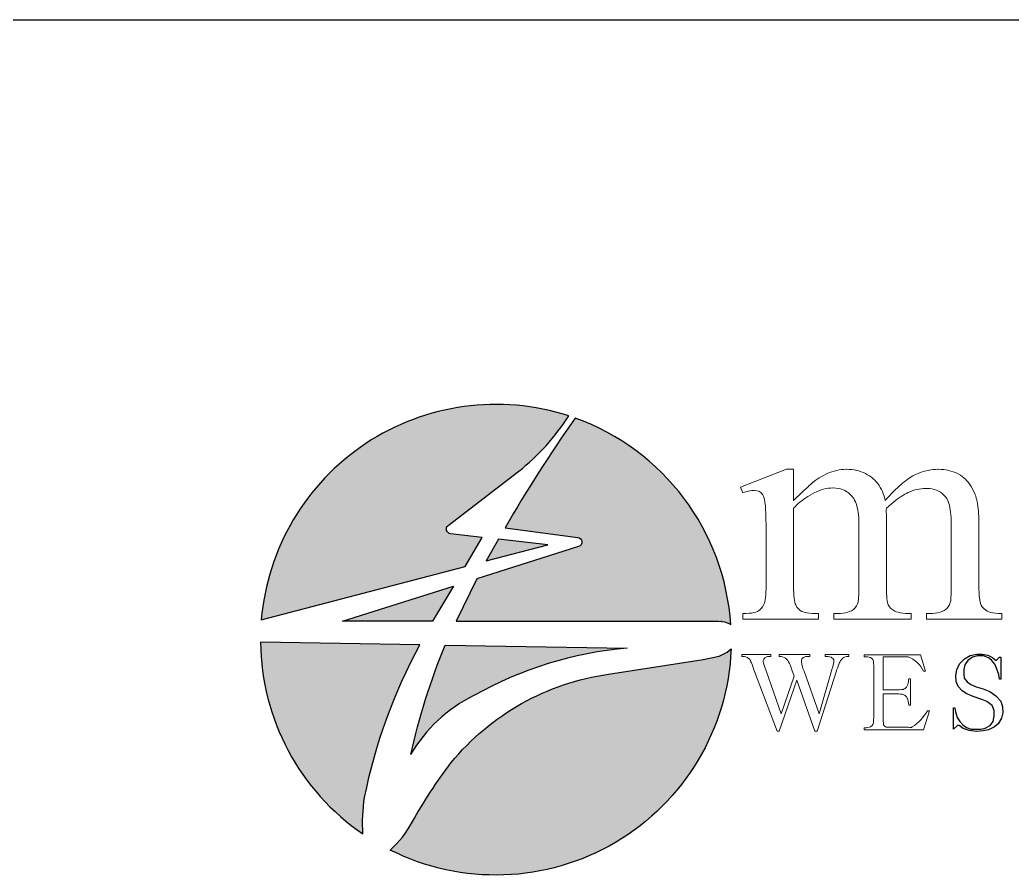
# Model space of a CAD drawing. Extents: x 150 to 1038, y -1303 to 251.
# Drawn here: x 169.9 to 186.24, y 237.29 to 251.37 of the extents above; entities that cross this region are included whole.
import ezdxf

# ---------------------------------------------------------------- set-up
doc = ezdxf.new("R2010")
doc.units = 0
doc.header["$LTSCALE"] = 12
doc.header["$MEASUREMENT"] = 0
doc.layers.add('L18', color=4, linetype='CONTINUOUS')
doc.layers.add('L35', color=3, linetype='CONTINUOUS')

msp = doc.modelspace()

# ---------------------------------------------------------------- hatches: boundary and pattern name
at = {"layer": 'L18'}
h = msp.add_hatch(color=256, dxfattribs=at)
h.paths.add_polyline_path([(177.5804255126295, 242.4615382902356), (178.5920571058859, 242.7262670963081), (177.7831668186792, 242.8200784994079)], flags=17)
edge = h.paths.add_edge_path()
edge.add_arc((179.0785465828812, 242.7710621296292), 0.0772553299861644, -72.43402750836668, 84.16995513600489, ccw=False)
edge.add_line((179.1018625307994, 242.6974092099047), (177.4239585985098, 242.1662432922008))
edge.add_line((177.4239585985098, 242.1662432922008), (177.0826444483785, 241.4668534642812))
edge.add_line((177.0826444483785, 241.4668534642812), (180.8722206335484, 241.4668534642812))
edge.add_line((180.8722206335484, 241.4668534642812), (181.4054941318422, 241.4709093691104))
edge.add_line((181.4054941318422, 241.4709093691104), (181.5042484833781, 241.4596280440567))
edge.add_line((181.5042484833781, 241.4596280440567), (181.5888950825903, 241.4229638336032))
edge.add_line((181.5888950825903, 241.4229638336032), (181.6062982379594, 241.409710043701))
edge.add_arc((177.7387635136106, 241.1637290178145), 3.875349211250459, 3.63919600865209, 70.3158432359189)
edge.add_arc((198.0263808504075, 231.4361651625487), 23.22188262832926, 144.8283521343731, 150.1242407853353)
edge.add_line((177.8905105805012, 243.0034708677422), (179.0863940232919, 242.8479178625987))
edge = h.paths.add_edge_path()
edge.add_line((179.593929446321, 240.5957889210861), (181.1514228380441, 240.8399954045096))
edge.add_line((181.1514228380441, 240.8399954045096), (181.4167803678093, 240.8927424335281))
edge.add_line((181.4167803678093, 240.8927424335281), (181.549393341976, 240.9576099291956))
edge.add_line((181.549393341976, 240.9576099291956), (181.6111604880201, 241.0124901943473))
edge.add_arc((177.7387635136106, 241.1637290178145), 3.875349211250462, 243.3466538291714, 357.7634151405228, ccw=False)
edge.add_arc((174.7810316840136, 239.0328362206026), 1.806269140088681, 312.456376861535, 331.0679370383542)
edge.add_arc((183.7690011823715, 234.0290196969849), 8.480712077369942, 142.9365306610593, 150.8572845283923, ccw=False)
edge.add_arc((180.1635216233713, 236.5450615867153), 4.090577854726093, 98.00415526030918, 140.6206044735296, ccw=False)
edge = h.paths.add_edge_path()
edge.add_arc((180.4405772789432, 234.8235659314127), 6.225513423520885, 94.95558767717027, 119.4817605296801)
edge.add_arc((178.4258641897479, 238.078550737371), 2.405276297427972, 115.8608776244937, 150.2339024950959)
edge.add_arc((187.2789161174646, 236.8323063926903), 11.20983157203623, 157.7678270922696, 167.4260816587387, ccw=False)
edge.add_line((176.9024427895054, 241.0736652725273), (179.9027954843217, 241.0258081169302))
edge = h.paths.add_edge_path()
edge.add_line((176.4878667029696, 241.0802779725323), (173.8636375142945, 241.1221357663917))
edge.add_arc((177.7387635136106, 241.1637290178145), 3.875349211250438, 180.6149545210212, 235.6099624310387)
edge.add_arc((178.2660257690085, 238.136961110975), 2.72154170187985, 170.9088385772932, 183.6069330259936, ccw=False)
edge.add_arc((184.2754053721047, 236.8420044475136), 8.866155931188509, 151.4432932555136, 168.7811330683743, ccw=False)
edge = h.paths.add_edge_path()
edge.add_arc((175.7629669798766, 246.8862192208404), 3.772979303983671, 308.5792749707483, 327.3143666867412)
edge.add_arc((177.7387635136106, 241.1637290178145), 3.875349211250472, 71.96628684557868, 175.1894129731958)
edge.add_line((173.877065683551, 241.4887234461544), (177.232672084879, 242.3701888907147))
edge.add_line((177.232672084879, 242.3701888907147), (177.5154244309377, 242.8482164507526))
edge.add_line((177.5154244309377, 242.8482164507526), (176.9923051618666, 242.9087618407578))
edge.add_arc((177.0011873367081, 242.9855048728933), 0.07725532998613299, 127.4553738583391, 263.3980085784041, ccw=False)
edge.add_line((176.954205023623, 243.0468322588514), (178.1157850429745, 243.936707398479))
h.paths.add_polyline_path([(175.2146509163783, 241.4668534642812), (177.0401763434005, 242.0447512032852), (176.6983509861502, 241.4668534642812)])
edge = h.paths.add_edge_path(flags=17)
edge.add_line((181.4409986713704, 241.4668534642812), (181.4581563545331, 241.4668534642812))

# ---------------------------------------------------------------- linework, layer by layer
msp.add_line((181.4409986713704, 241.4668534642812), (181.4581563545331, 241.4668534642812), dxfattribs=at)
for points in [[(178.1157850429745, 243.936707398479, 0.08192984223123395), (178.9384807438606, 244.8486998557698, 0.483543382190624), (173.877065683551, 241.4887234461544), (177.232672084879, 242.3701888907147), (177.5154244309377, 242.8482164507526), (176.9923051618666, 242.9087618407578, -0.6741443966538361), (176.954205023623, 243.0468322588514)], [(179.0863940232919, 242.8479178625987, -0.8141568920977668), (179.1018625307994, 242.6974092099047), (177.4239585985098, 242.1662432922008), (177.0826444483785, 241.4668534642812), (180.8722206335484, 241.4668534642812), (181.4054941318422, 241.4709093691104), (181.5042484833781, 241.4596280440567), (181.5888950825903, 241.4229638336032), (181.6062982379594, 241.409710043701, 0.2994277993081123), (179.0441164290957, 244.8126172423529, 0.02311178721620554), (177.8905105805012, 243.0034708677422)], [(176.4878667029696, 241.0802779725323), (173.8636375142945, 241.1221357663917, 0.2446753569963442), (175.5498751059202, 237.9657454268907, -0.05546265415039397), (175.5786715492052, 238.5669803342394, -0.07579524506486658)], [(179.593929446321, 240.5957889210861), (181.1514228380441, 240.8399954045096), (181.4167803678093, 240.8927424335281), (181.549393341976, 240.9576099291956), (181.6111604880201, 241.0124901943473, -0.5453125784479379), (176.0003151446029, 237.7001862105962, 0.08138724002746317), (176.3618674949559, 238.1590133865687, -0.03457457551389917), (177.001661272455, 239.1403392803117, -0.188122601421096)], [(179.9027954843217, 241.0258081169302, 0.1074260239421284), (177.3767128413013, 240.242952621269, 0.1511153897803107), (176.3379415719853, 239.2726751903508, -0.04216705076793043), (176.9024427895054, 241.0736652725273)]]:
    msp.add_lwpolyline(points, format="xyb", close=True, dxfattribs=at)
at = {"layer": 'L18', "lineweight": 0}
for points in [[(185.0289981286505, 243.9695647430789), (185.0164485061653, 243.9695647430789), (184.9766170956687, 243.9679278357982), (184.9370585030523, 243.9646540212369), (184.8974999104358, 243.9594704815147), (184.8584869535796, 243.9526500345119), (184.8194739967234, 243.9439198623483), (184.7807338577473, 243.9332799650238), (184.7422665366513, 243.9207303425386), (184.7037992155552, 243.9065438127727), (184.6656047123394, 243.890447557846), (184.6276830270036, 243.8727143956386), (184.6042206893138, 243.8601647731534), (184.5785758085832, 243.8451597897472), (184.5523852920923, 243.8285178990602), (184.5256491398411, 243.8102391010926), (184.4980945339497, 243.7903233958444), (184.469994292298, 243.7684979654353), (184.441075597006, 243.7450356277455), (184.4113384480736, 243.7202092006552), (184.381055663381, 243.6934730484041), (184.3499544250481, 243.6648271709922), (184.3183075509549, 243.6348172041797), (184.2858422232214, 243.6028975122064), (184.2528312597277, 243.5696137308325), (184.2190018425936, 243.5344202242979), (184.1846267896993, 243.4975898104826), (184.1494332831647, 243.4588496715065), (184.1426128361618, 243.4869499131582), (184.130881667317, 243.5275997772951), (184.1172407733113, 243.5666127341513), (184.1022357899051, 243.6037159658467), (184.085321081338, 243.6391822902615), (184.0667694654903, 243.6727388895154), (184.046853760242, 243.7046585814887), (184.0250283298329, 243.7349413661813), (184.0015659921432, 243.7635872435932), (183.9764667471727, 243.7903233958444), (183.9497305949216, 243.8154226408148), (183.9213575353898, 243.8386121606245), (183.8924388400978, 243.8596191373932), (183.859427876604, 243.8806261141619), (183.82559845947, 243.8991777300096), (183.7906777708154, 243.9158196206966), (183.7543929927603, 243.9300061504625), (183.7172897610649, 243.9420101371875), (183.679095257849, 243.9521043987517), (183.6395366652326, 243.9597432993948), (183.5991596189758, 243.9651996569971), (183.5574184833184, 243.9684734715585), (183.5145860761406, 243.9695647430789), (183.5088569006582, 243.9695647430789), (183.4695711259219, 243.9682006536783), (183.4300125333054, 243.9646540212369), (183.3907267585691, 243.9589248457545), (183.3508953480725, 243.9510131272312), (183.311336755456, 243.940918865667), (183.2715053449595, 243.928914878942), (183.2316739344629, 243.9147283491761), (183.2060290537322, 243.9043612697318), (183.1694714577971, 243.8882650148051), (183.1340051333823, 243.8705318525977), (183.0988116268477, 243.8514346009898), (183.0644365739534, 243.8309732599813), (183.0306071568193, 243.8088750116921), (182.9973233754455, 243.7851398561222), (182.9648580477119, 243.7600406111518), (182.9643124119517, 243.7594949753915), (182.9531268788671, 243.7504919853478), (182.938394713341, 243.7376695449825), (182.9201159153733, 243.7210276542955), (182.8980176670841, 243.7011119490473), (182.8723727863535, 243.6773767934774), (182.8429084553012, 243.650095005466), (182.8098974918075, 243.6189937671331), (182.7730670779922, 243.5846187142388), (182.7326900317354, 243.5461513931428), (182.688493535157, 243.5044102574854), (182.6407504061371, 243.4588496715065), (182.6407504061371, 243.9695647430789), (182.5223474461679, 243.9695647430789), (181.7639137394524, 243.6762855219569), (181.8051092393495, 243.5818905354377), (181.835119206162, 243.5925304327621), (181.8776787954597, 243.6050800552473), (181.9177830238364, 243.614083045291), (181.9548862555318, 243.6195394028933), (181.9892613084261, 243.621176310174), (182.0329121692443, 243.6179024956126), (182.0708338545801, 243.6075354161683), (182.101935092913, 243.589802253961), (182.113939079638, 243.5783439029962), (182.1335819670062, 243.5502436613445), (182.1496782219329, 243.5139588832894), (182.1625006622982, 243.4694895688309), (182.1630462980584, 243.4667613900298), (182.1665929304999, 243.4471185026616), (182.1698667450613, 243.4242018007321), (182.1728677417425, 243.3982841021213), (182.1755959205437, 243.368819771069), (182.1780512814647, 243.3363544433355), (182.1802338245056, 243.3003424831606), (182.1818707317863, 243.2613295263043), (182.1835076390669, 243.2190427548867), (182.1848717284675, 243.1734821689078), (182.185962999988, 243.1246477683675), (182.1865086357482, 243.0725395532658), (182.1870542715084, 243.0174303414829), (182.1870542715084, 242.9587744972585), (182.1870542715084, 242.0423792379573), (182.1867814536283, 241.9981827413789), (182.1851445463476, 241.9474386156778), (182.1824163675465, 241.9013323939386), (182.1785969172249, 241.8601368940415), (182.1736861953829, 241.8238521159864), (182.1674113841403, 241.7922052418932), (182.1600453013772, 241.7654690896421), (182.1513151292135, 241.743643659233), (182.1513151292135, 241.7433708413529), (182.1313994239653, 241.7068132454177), (182.1073914505153, 241.676257642845), (182.0792912088636, 241.6508855799945), (182.0470986990102, 241.6312426926263), (182.0446433380892, 241.6298786032257), (182.0187256394784, 241.6189658880212), (181.9873515832654, 241.6102357158576), (181.9502483515699, 241.6034152688547), (181.9074159443921, 241.5985045470127), (181.859127179612, 241.5955035503314), (181.8051092393495, 241.594412278811), (181.8051092393495, 241.5002901101718), (183.0502500441875, 241.5002901101718), (183.0502500441875, 241.594412278811), (183.0014156436472, 241.5949579145712), (182.9493074285455, 241.5971404576121), (182.9032012068063, 241.6006870900536), (182.8628241605495, 241.6061434476559), (182.8287219255353, 241.6126910767786), (182.8003488660035, 241.6211484310621), (182.7779777998342, 241.6312426926263), (182.7506960118228, 241.6470661296729), (182.7209588628905, 241.6716197388831), (182.6961324358002, 241.7013568878155), (182.676489548432, 241.7357319407098), (182.6762167305519, 241.7360047585899), (182.6680321941485, 241.7561932817183), (182.6606661113854, 241.7818381624489), (182.6546641180229, 241.8123937650217), (182.6494805783008, 241.8478600894364), (182.6456611279792, 241.8887827714534), (182.6429329491781, 241.9348889931926), (182.6412960418973, 241.9859059367738), (182.6407504061371, 242.0423792379573), (182.6407504061371, 243.327897089052), (182.6410232240172, 243.3284427248122), (182.6642127438269, 243.354360423423), (182.6893119887974, 243.3797324862736), (182.7160481410484, 243.4045589133639), (182.7446940184604, 243.4291125225741), (182.774976803153, 243.4531204960241), (182.8068964951263, 243.4765828337138), (182.8404530943802, 243.4997723535235), (182.875919418795, 243.5224162375729), (182.9130226504904, 243.5445144858621), (182.9517627894665, 243.5660670983911), (182.9924126536034, 243.5873468930399), (183.015602173413, 243.5988052440047), (183.054069494509, 243.6159927704518), (183.092536815605, 243.6304521180978), (183.1312769545812, 243.6421832869428), (183.1700170935573, 243.6514590948666), (183.2087572325334, 243.6580067239893), (183.2474973715095, 243.6618261743109), (183.2865103283657, 243.6631902637115), (183.2916938680879, 243.6631902637115), (183.3334350037453, 243.6610077206706), (183.3732664142418, 243.6558241809484), (183.4111880995776, 243.6473668266649), (183.4474728776327, 243.6353628399399), (183.4815751126469, 243.6203578565337), (183.5140404403804, 243.601806240686), (183.544323225073, 243.580253628157), (183.5729691024849, 243.5554272010667), (183.599705254736, 243.5270541415348), (183.6245316818263, 243.4956800853218), (183.6299880394286, 243.4877683667985), (183.6447202049547, 243.4629419397082), (183.6580882810803, 243.4356601516969), (183.6700922678053, 243.4056501848844), (183.6807321651297, 243.3731848571508), (183.6900079730536, 243.3379913506162), (183.6976468736968, 243.3006153010407), (183.7039216849393, 243.2602382547839), (183.7088324067814, 243.2176786654862), (183.7123790392229, 243.1723908973873), (183.7145615822638, 243.1243749504874), (183.7153800359041, 243.0739036426664), (183.7153800359041, 242.0423792379573), (183.715107218024, 242.0000924665397), (183.7142887643837, 241.9447104368767), (183.7131974928632, 241.8972401257369), (183.7110149498223, 241.8571358973603), (183.7085595889013, 241.8249433875069), (183.7052857743399, 241.8001169604165), (183.7014663240184, 241.7829294339694), (183.6919176982144, 241.7570117353586), (183.6739117181268, 241.7215454109439), (183.6518134698377, 241.690716990491), (183.6250773175866, 241.6639808382399), (183.5942488971337, 241.6416097720706), (183.5871556322508, 241.6375175038689), (183.5615107515201, 241.6260591529041), (183.5309551489474, 241.6165105271002), (183.4954888245327, 241.6085988085769), (183.455384596156, 241.6023239973343), (183.4103696459373, 241.5979589112524), (183.3604439738765, 241.5952307324513), (183.3058803978538, 241.594412278811), (183.3058803978538, 241.5002901101718), (184.5783029907031, 241.5002901101718), (184.5783029907031, 241.594412278811), (184.5316511332037, 241.5952307324513), (184.481998279023, 241.5974132754922), (184.4372561466844, 241.601778361574), (184.3974247361878, 241.6077803549365), (184.3622312296532, 241.6154192555797), (184.3319484449606, 241.6249678813837), (184.3063035642299, 241.6364262323485), (184.2749295080169, 241.6538865766757), (184.2424641802833, 241.6784401858859), (184.2170921174328, 241.7057219738973), (184.1990861373453, 241.7357319407098), (184.1919928724624, 241.7534651029171), (184.1857180612198, 241.777200258487), (184.1805345214976, 241.8069374074194), (184.1764422532959, 241.842130913954), (184.1731684387346, 241.8835992317313), (184.1707130778135, 241.9305239071108), (184.169348988413, 241.9834505758528), (184.1688033526527, 242.0423792379573), (184.1688033526527, 243.1865774271532), (184.1633469950504, 243.2992512116401), (184.1688033526527, 243.327897089052), (184.1707130778135, 243.3298068142128), (184.2080891273891, 243.3628177777065), (184.2443739054442, 243.3939190160395), (184.2795674119788, 243.4231105292116), (184.3139424648731, 243.450392317223), (184.3472262462469, 243.4757643800735), (184.3794187561003, 243.4992267177633), (184.4107928123134, 243.5207793302922), (184.441075597006, 243.5401493997803), (184.4702671101781, 243.5578825619877), (184.4986401697099, 243.5734331811541), (184.5261947756014, 243.5873468930399), (184.5442007556889, 243.5955314294434), (184.5832137125451, 243.6113548664899), (184.6222266694013, 243.6247229426155), (184.6612396262576, 243.6359084757001), (184.7002525831138, 243.6443658299837), (184.73926553997, 243.6503678233462), (184.7782784968262, 243.6541872736677), (184.8172914536824, 243.6552785451882), (184.8333877086091, 243.6552785451882), (184.8770385694273, 243.6525503663871), (184.9182340693244, 243.6468211909047), (184.9569742083006, 243.6378182008609), (184.9932589863556, 243.6258142141359), (185.0273612213698, 243.6105364128496), (185.0587352775829, 243.592257614882), (185.087926790755, 243.570705002353), (185.1146629430062, 243.5461513931428), (185.1389437343363, 243.5185967872513), (185.1610419826254, 243.4877683667985), (185.1738644229908, 243.4645788469889), (185.1853227739556, 243.438388330498), (185.1959626712799, 243.4091968173258), (185.2049656613237, 243.3772771253525), (185.2131501977271, 243.3426292545782), (185.2196978268499, 243.3049803871225), (185.2254270023322, 243.2646033408657), (185.2295192705339, 243.2212252979276), (185.2327930850953, 243.1751190761885), (185.234429992376, 243.126011857768), (185.2352484460163, 243.0739036426664), (185.2352484460163, 242.0423792379573), (185.2349756281362, 242.0088226387034), (185.234429992376, 241.9528949732801), (185.2336115387356, 241.9043333906199), (185.231974631455, 241.863683526483), (185.229792088414, 241.8309453808694), (185.227336727493, 241.8058461358989), (185.2240629129317, 241.7881129736915), (185.2207890983703, 241.7777458942472), (185.2049656613237, 241.738732937391), (185.1850499560754, 241.7051763381371), (185.1613148005056, 241.6770760964854), (185.133487376734, 241.6547050303161), (185.1173911218073, 241.6446107687518), (185.0860170655942, 241.6293329674655), (185.0516420126999, 241.6167833449803), (185.0137203273642, 241.6069619012962), (184.9727976453471, 241.6001414542934), (184.9283283308887, 241.5957763682115), (184.8805852018688, 241.594412278811), (184.8284769867671, 241.594412278811), (184.8284769867671, 241.5002901101718), (186.0706167949238, 241.5002901101718), (186.0706167949238, 241.594412278811), (186.0629778942806, 241.594412278811), (186.0116881328193, 241.5957763682115), (185.9650362753199, 241.5995958185331), (185.9235679575426, 241.6053249940155), (185.8870103616074, 241.6135095304189), (185.8553634875143, 241.6238766098632), (185.8289001531432, 241.6364262323485), (185.804346543933, 241.6506127621143), (185.7716083983194, 241.6754391892047), (185.7456906997086, 241.7029937950961), (185.7271390838609, 241.7332765797887), (185.7265934481007, 241.7343678513092), (185.7184089116973, 241.7575573711188), (185.7113156468143, 241.7853847948904), (185.7050408355717, 241.8173044868637), (185.7001301137297, 241.8535892649188), (185.6963106634081, 241.8942391290557), (185.6935824846069, 241.9392540792744), (185.6919455773263, 241.9886341155749), (185.6913999415661, 242.0423792379573), (185.6913999415661, 243.0739036426664), (185.6913999415661, 243.0965475267158), (185.6905814879257, 243.1467460166567), (185.6892173985251, 243.1947619635566), (185.6867620376041, 243.2403225495356), (185.6837610409229, 243.2837005924736), (185.6799415906013, 243.3248960923708), (185.6753036866394, 243.363909049227), (185.6698473290371, 243.4004666451622), (185.6635725177944, 243.4351145159366), (185.6564792529115, 243.46730702579), (185.6488403522684, 243.4973169926025), (185.6403829979848, 243.5251444163741), (185.6308343721808, 243.5505164792246), (185.6218313821371, 243.5720690917536), (185.6035525841695, 243.6121733201303), (185.5839096968013, 243.650095005466), (185.5631755379127, 243.6855613298808), (185.5413501075036, 243.7191179291347), (185.5184334055741, 243.7502191674677), (185.4944254321241, 243.7791378627597), (185.4690533692736, 243.8058740150108), (185.4425900349026, 243.830427624221), (185.4150354290111, 243.8525258725102), (185.3863895515992, 243.8727143956386), (185.3749312006344, 243.8795348426415), (185.3405561477401, 243.8986320942494), (185.3050898233253, 243.9152739849363), (185.2688050452703, 243.9297333325823), (185.2311561778146, 243.9417373193074), (185.1929616745987, 243.9518315808715), (185.1534030819822, 243.9594704815147), (185.1130260357255, 243.9651996569971), (185.0715577179482, 243.9684734715585)], [(183.060770412983, 239.9450258148999), (182.8123669995958, 240.6446549213022), (182.8068293438834, 240.6596857010931), (182.7953584856218, 240.6925160885312), (182.7860631349617, 240.7221821012765), (182.7787455184845, 240.7482881924924), (182.7736034096086, 240.7710321355971), (182.7704390349158, 240.790611704009), (182.7694501678243, 240.8066313508915), (182.7706368083341, 240.8226509977739), (182.7787455184845, 240.8465815813884), (182.7941718451121, 240.8657656029637), (182.7959518058767, 240.8673477903102), (182.8155313742887, 240.8786208751534), (182.8410441452496, 240.8853451713756), (182.8724901187596, 240.8877184523953), (182.9069026935441, 240.8877184523953), (182.9069026935441, 240.9213399335066), (182.4025804768742, 240.9213399335066), (182.4025804768742, 240.8877184523953), (182.4065359452402, 240.8877184523953), (182.4379819187502, 240.8861362650488), (182.4599347681818, 240.8821807966828), (182.4834698049597, 240.8728854460226), (182.5075981619925, 240.8586457599049), (182.5202556607638, 240.8489548624081), (182.5382530418293, 240.8293752939962), (182.5449773380516, 240.8196843964994), (182.5584259304961, 240.7981270939045), (182.5710834292674, 240.7745920571265), (182.5831476077839, 240.7492770595839), (182.6136047142024, 240.6666077707337), (182.6519727573529, 240.5627767261252), (182.4369930516587, 239.9426108520147), (182.1818653420492, 240.6666077707337), (182.1707900306243, 240.6976581974071), (182.1597147191994, 240.7304885848452), (182.1510126887941, 240.7583746368258), (182.1448817128268, 240.7815141267671), (182.141124017879, 240.7997092812509), (182.1399373773692, 240.8131578736954), (182.1405306976241, 240.8228487711922), (182.1490349546111, 240.8459882611336), (182.16663678884, 240.8657656029637), (182.1676256559315, 240.8667544700552), (182.1879963180166, 240.8784231017351), (182.2135090889775, 240.8853451713756), (182.243966195396, 240.8877184523953), (182.2669079119191, 240.8877184523953), (182.2669079119191, 240.9213399335066), (181.7875051459552, 240.9213399335066), (181.7875051459552, 240.8877184523953), (181.7999648713082, 240.887520678977), (181.8298286574718, 240.884949624539), (181.855539201851, 240.8796097422449), (181.8772942778643, 240.8713032586762), (181.8946983386748, 240.860030173833), (181.9134868134135, 240.8418350193492), (181.9289131400411, 240.8194866230811), (181.931484194479, 240.8143445142052), (181.9376151704463, 240.8005003749241), (181.945921654015, 240.7805252596756), (181.956403645185, 240.7544191684597), (181.9688633705381, 240.7221821012765), (181.9833008300741, 240.683814058126), (182.3681679020897, 239.6591499779036), (182.4025804768742, 239.6591499779036), (182.695878456216, 240.4963672915317), (182.9909563963224, 239.6591499779036), (183.0291266660547, 239.6591499779036), (183.3467727902799, 240.6537524985441), (183.3495416181361, 240.6618612086944), (183.3620013434891, 240.6972626505705), (183.3732744283323, 240.7281153038256), (183.3833608726657, 240.7544191684597), (183.3922606764893, 240.776174244473), (183.4001716132214, 240.7931827584469), (183.4068959094436, 240.8058402572183), (183.4132246588293, 240.8157289281334), (183.4306287196399, 240.8392639649113), (183.4486261007054, 240.8574591193951), (183.4670190286074, 240.8703143915847), (183.4697878564637, 240.8716988055128), (183.4923340261501, 240.8805986093364), (183.5188356642026, 240.8859384916306), (183.5492927706211, 240.8877184523953), (183.5492927706211, 240.9213399335066), (183.1624479644225, 240.9213399335066), (183.1624479644225, 240.8877184523953), (183.1788631581415, 240.8873229055586), (183.2083313974685, 240.8853451713756), (183.2344374886843, 240.8811919295913), (183.2569836583708, 240.8748631802056), (183.2726077584166, 240.8673477903102), (183.2921873268286, 240.849548182663), (183.3004938103972, 240.8351107231269), (183.305635919273, 240.8103890458392), (183.305635919273, 240.8072246711464), (183.3040537319266, 240.790611704009), (183.3002960369789, 240.7704388153422), (183.2943628344298, 240.746706005146), (183.2862541242795, 240.719215500002), (183.276167679946, 240.6883628467469), (183.2637079545931, 240.6537524985441)]]:
    msp.add_lwpolyline(points, close=True, dxfattribs=at)
at = {"layer": 'L18'}
for points in [[(177.5804255126295, 242.4615382902356), (178.5920571058859, 242.7262670963081), (177.7831668186792, 242.8200784994079)], [(175.2146509163783, 241.4668534642812), (177.0401763434005, 242.0447512032852), (176.6983509861502, 241.4668534642812)], [(185.2733739638345, 239.6901826543198), (185.2733739638345, 240.0438370595877), (185.2976458977841, 240.0438370595877), (185.3057708818472, 239.9748048454892), (185.3315659814163, 239.8824127307287), (185.3767871043067, 239.8178391508241), (185.4283038577234, 239.762053606238), (185.4886803219246, 239.7189462705323), (185.5642170280185, 239.693059248026), (185.6436443383319, 239.68876774495), (185.72073881639, 239.6909083533027), (185.7940489072239, 239.7059950080544), (185.876178082055, 239.7535228254017), (185.9239863308212, 239.818687549418), (185.9434010023816, 239.9092502551649), (185.9434010023816, 239.9976010938454), (185.9107860162091, 240.0823632919152), (185.8222543920658, 240.1449559723482), (185.7408662438543, 240.1813506684411), (185.5962095319467, 240.2281309928073), (185.4945388978873, 240.2725925778278), (185.4144671864521, 240.3210359549728), (185.3514972940049, 240.3923709217628), (185.3158811795663, 240.4761369584037), (185.3116745335487, 240.5770524413346), (185.3264113095389, 240.6696432191505), (185.3705605453752, 240.7642076303714), (185.4526356314875, 240.8504541421539), (185.5473234463997, 240.9030356391936), (185.6548015188096, 240.9283135967895), (185.7474959462228, 240.9283135967895), (185.8360181768803, 240.9093528196233), (185.9179500417401, 240.8736544575882), (185.9600706784175, 240.8336572145325), (185.9757682746902, 240.8205815614727), (185.9933051194006, 240.8381108828367), (186.0304346924477, 240.8772861264058), (186.0523080651468, 240.8772861264058), (186.0523080651468, 240.5132924229385), (186.0320613394805, 240.5132924229385), (186.0177258526772, 240.5910797155391), (185.9813968004638, 240.6957474259632), (185.9513524159613, 240.7601001986001), (185.8997298619396, 240.8289003365217), (185.8498359244055, 240.8679308429848), (185.7655958338113, 240.8959986153382), (185.6709493506152, 240.8959986153382), (185.5845180084326, 240.8787198762215), (185.5110262578832, 240.8203840933733), (185.4590786592147, 240.7511507510713), (185.4461111979927, 240.6755402229798), (185.4418248479452, 240.5941350712261), (185.4505338895941, 240.5288457745451), (185.4983414036162, 240.4701983962566), (185.5565780802488, 240.4249228827374), (185.646648985358, 240.3884814304996), (185.7615123058873, 240.3565888071582), (185.8714975529022, 240.3121910177838), (185.972802879674, 240.2425738679886), (186.0526918942319, 240.1501109873198), (186.077867332618, 240.0578412920743), (186.0841860942271, 239.9588905506573), (186.065299072875, 239.8728872112742), (186.0107064993924, 239.7784410881292), (185.9456938504697, 239.7281306232281), (185.8508344809315, 239.6796679983806), (185.7601632834098, 239.6628062871534), (185.6480151915016, 239.6543459625356), (185.5297649683439, 239.6670101162592), (185.4330036400542, 239.702754215484), (185.3687689028353, 239.7541196396177), (185.3444885900282, 239.7565466519264)]]:
    msp.add_lwpolyline(points, close=True, dxfattribs=at)
at = {"layer": 'L18', "lineweight": 0}
msp.add_lwpolyline([(184.5322850336141, 239.7243214611331), (184.4550396001261, 239.723288792558), (184.4275490949821, 239.7219043786299), (184.3968942151454, 239.7215088317933), (184.2086139209219, 239.7215088317933), (184.1862655246538, 239.7222999254665), (184.1623349410392, 239.7258598469959), (184.1463152941568, 239.7323863697999), (184.1364266232417, 239.7400995331137), (184.1233735776338, 239.7606679686171), (184.1210002966141, 239.7711499597871), (184.1186270155945, 239.7919161687088), (184.1174403750847, 239.8213844080358), (184.1168470548298, 239.8597524511864), (184.1168470548298, 240.2714565358071), (184.3608994530144, 240.2714565358071), (184.3759302328054, 240.2712587623888), (184.403222964531, 240.269478801624), (184.4271535481455, 240.2659188800946), (184.4473264368123, 240.2605789978005), (184.4639394039497, 240.2532613813233), (184.483123425525, 240.240603882552), (184.4999341660806, 240.223595368578), (184.5123938914337, 240.2032247064929), (184.5151627192899, 240.1963026368524), (184.5201070547475, 240.1785030292052), (184.5252491636233, 240.1543746721723), (184.5301934990809, 240.1241153391721), (184.5353356079567, 240.0877250302046), (184.5655949409569, 240.0877250302046), (184.5655949409569, 240.5172888947564), (184.5353356079567, 240.5172888947564), (184.5347422877018, 240.5075979972596), (184.531577913009, 240.4767453440045), (184.5266335775515, 240.4488592920239), (184.5199092813292, 240.4243353881545), (184.5110094775056, 240.4027780855596), (184.5003297129172, 240.3847807044941), (184.4878699875643, 240.3697499247031), (184.478574636904, 240.3620367613894), (184.4625549900216, 240.3533347309841), (184.4429754216097, 240.3466104347618), (184.4194403848317, 240.3418638727226), (184.3921476531061, 240.338897271448), (184.3608994530144, 240.3379084043565), (184.1168470548298, 240.3379084043565), (184.1168470548298, 240.882359044521), (184.4963142896611, 240.882359044521), (184.5267713960796, 240.8817657242661, -0.1944711511259589), (184.7800245672727, 240.6444366829963), (184.8118660876193, 240.6444366829963), (184.7312691106038, 240.9147929458151), (183.8008051323833, 240.9147929458151), (183.8008051323833, 240.8811714647038), (183.8401620426254, 240.8811714647038), (183.8587527439458, 240.8803803710306), (183.8840677414885, 240.8766226760828), (183.9058228175016, 240.8693050596056), (183.9240179719854, 240.8586252950173), (183.9384554315215, 240.8447811557362), (183.9437953138156, 240.8358813519126), (183.9495307429463, 240.8194661581936), (183.953881758149, 240.7977110821803), (183.9572439062601, 240.770616123873), (183.9590238670249, 240.7379835098531), (183.9598149606981, 240.7000110135392), (183.9598149606981, 239.8982375757431), (183.9596171872797, 239.875889179475), (183.9586283201882, 239.8430587920369), (183.9568483594236, 239.8159638337295), (183.9542773049856, 239.7946043045529), (183.9507173834562, 239.778980204507), (183.9471574619267, 239.7702781741018), (183.9339066429005, 239.7503030588533), (183.9147226213252, 239.7354700524806), (183.9078005516846, 239.7315145841146), (183.8860454756715, 239.7220214600361), (183.863499305985, 239.7162860309053), (183.8401620426254, 239.7145060701406), (183.8008051323833, 239.7145060701406), (183.8008051323833, 239.6808845890293), (184.7795892729608, 239.6808845890293), (184.8755093808373, 239.9902022152535), (184.8426789933991, 239.9902022152535, -0.1214420510180023), (184.5937459641159, 239.7279331043514, -0.2612535076304138)], format="xyb", close=True, dxfattribs=at)
at = {"layer": 'L35'}
msp.add_line((154.6484071213423, 251.3705266391907), (224.6484071213424, 251.3705266391907), dxfattribs=at)

doc.saveas('drawing.dxf')
